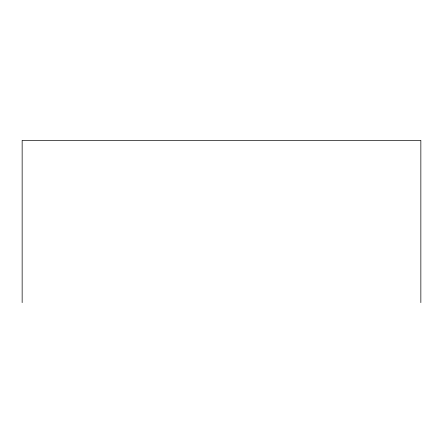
<?xml version="1.0" encoding="UTF-8"?>
<svg xmlns="http://www.w3.org/2000/svg" width="443" height="443" viewBox="0 0 443 443"><rect width="100%" height="100%" fill="white"/><g stroke="black" fill="none" stroke-linecap="round" stroke-linejoin="round"><path stroke-width="0.66" d="M420.85 302.641L420.85 140.359L22.15 140.359L22.15 302.641"/></g></svg>
